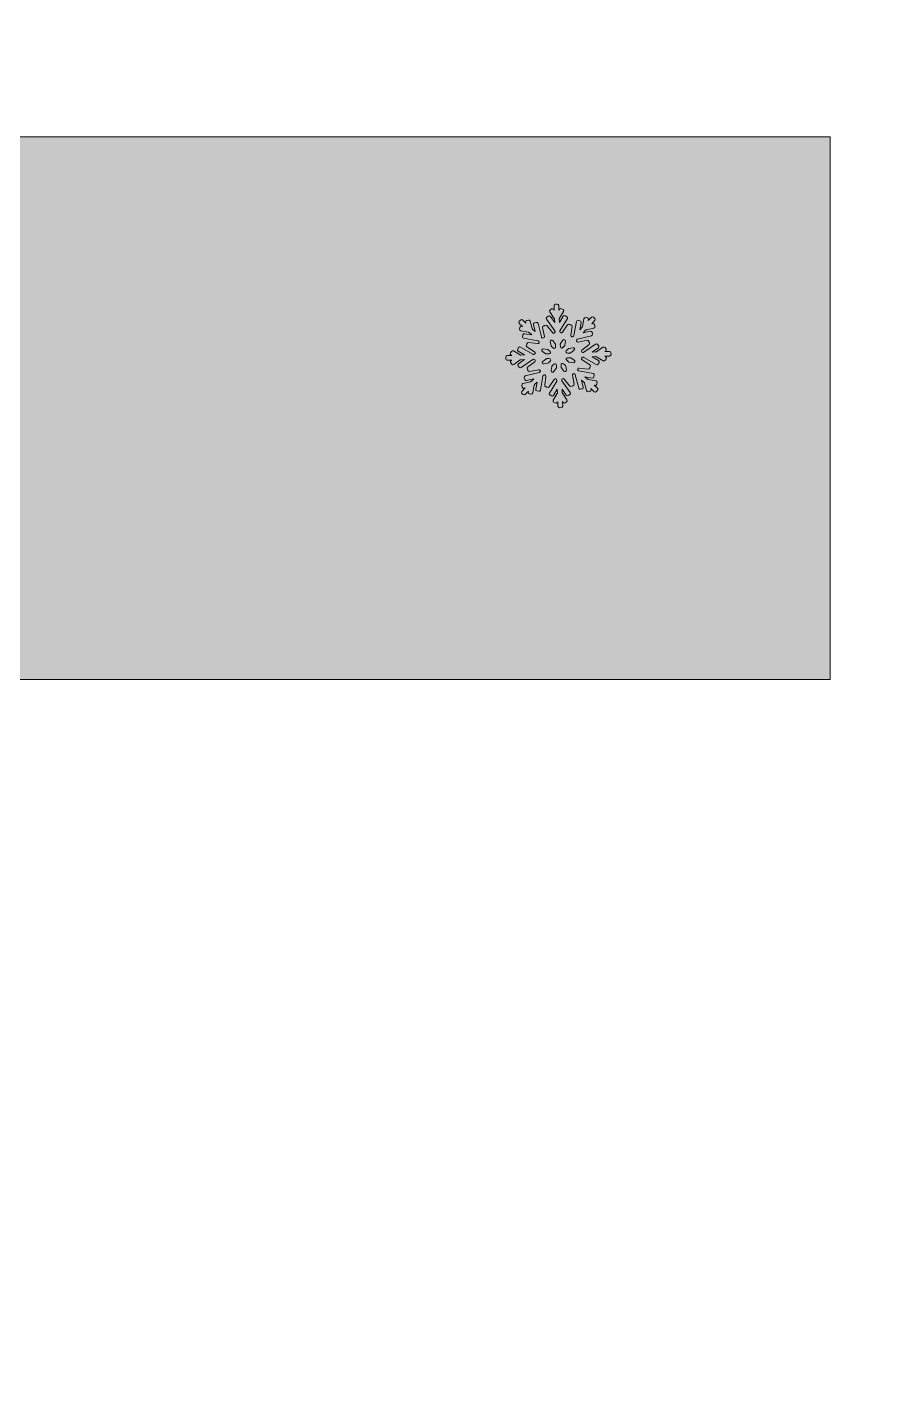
# Model space of a CAD drawing. Header units: millimetres. Extents: x 19 to 172, y -116 to -18.
# Drawn here: x 137.3 to 171.5, y -115.5 to -62.1 of the extents above; entities that cross this region are included whole.
import ezdxf

# ---------------------------------------------------------------- set-up
doc = ezdxf.new("R2010")
doc.units = ezdxf.units.MM
doc.header["$MEASUREMENT"] = 0
doc.layers.add('engraving', color=7, linetype='Continuous')
doc.layers.add('Layer 1', color=7, linetype='Continuous')

msp = doc.modelspace()

# ---------------------------------------------------------------- hatches: boundary and pattern name
at = {"layer": 'Layer 1'}
h = msp.add_hatch(color=2, dxfattribs=at)
h.dxf.hatch_style = 2
edge = h.paths.add_edge_path()
edge.add_spline(control_points=[(171.536, -51.744), (171.536, -51.744), (171.536, -30.396), (171.536, -30.396), (171.536, -30.396), (145.254, -30.396), (145.254, -30.396), (144.457, -29.628), (143.405, -29.124), (142.239, -29.035), (143.744, -27.92), (144.723, -26.137), (144.723, -24.12), (144.723, -20.74), (141.983, -17.999), (138.603, -17.999), (135.222, -17.999), (132.482, -20.74), (132.482, -24.12), (132.482, -26.137), (133.462, -27.92), (134.967, -29.035), (133.8, -29.124), (132.748, -29.628), (131.951, -30.396), (131.951, -30.396), (103.051, -30.396), (103.051, -30.396), (103.051, -30.396), (103.051, -115.545), (103.051, -115.545), (103.051, -115.545), (131.211, -115.545), (131.211, -115.545), (131.211, -115.545), (131.211, -87.872), (131.211, -87.872), (131.211, -87.872), (168.981, -87.872), (168.981, -87.872), (168.981, -87.872), (168.981, -66.463), (168.981, -66.463), (168.981, -66.463), (131.211, -66.463), (131.211, -66.463), (131.211, -66.463), (131.211, -51.744), (131.211, -51.744), (131.211, -51.744), (171.536, -51.744), (171.536, -51.744)], knot_values=[0, 0, 0, 0, 1, 1, 1, 2, 2, 2, 3, 3, 3, 4, 4, 4, 5, 5, 5, 6, 6, 6, 7, 7, 7, 8, 8, 8, 9, 9, 9, 10, 10, 10, 11, 11, 11, 12, 12, 12, 13, 13, 13, 14, 14, 14, 15, 15, 15, 16, 16, 16, 17, 17, 17, 17], degree=3, periodic=1)
edge = h.paths.add_edge_path()
edge.add_spline(control_points=[(134.795, -24.12), (134.795, -22.021), (136.503, -20.313), (138.603, -20.313), (140.702, -20.313), (142.41, -22.021), (142.41, -24.12), (142.41, -26.219), (140.702, -27.927), (138.603, -27.927), (136.503, -27.927), (134.795, -26.219), (134.795, -24.12)], knot_values=[0, 0, 0, 0, 1, 1, 1, 2, 2, 2, 3, 3, 3, 4, 4, 4, 4], degree=3, periodic=1)

# ---------------------------------------------------------------- linework, layer by layer
at = {"layer": 'engraving', "lineweight": 0}
for points, knots in [([(160.331, -74.978), (160.33, -74.948), (160.304, -74.924), (160.272, -74.925), (160.272, -74.925), (160.091, -74.933), (160.091, -74.933), (160.091, -74.933), (160.124, -74.909), (160.124, -74.909), (160.15, -74.892), (160.156, -74.857), (160.139, -74.832), (160.139, -74.832), (160.097, -74.773), (160.097, -74.773), (160.079, -74.748), (160.043, -74.742), (160.017, -74.759), (160.017, -74.759), (159.759, -74.937), (159.759, -74.937), (159.75, -74.943), (159.739, -74.947), (159.728, -74.947), (159.728, -74.947), (159.589, -74.953), (159.589, -74.953), (159.589, -74.953), (159.835, -74.784), (159.835, -74.784), (159.86, -74.766), (159.867, -74.732), (159.849, -74.707), (159.849, -74.707), (159.807, -74.648), (159.807, -74.648), (159.789, -74.622), (159.753, -74.616), (159.727, -74.634), (159.727, -74.634), (159.258, -74.957), (159.258, -74.957), (159.249, -74.964), (159.238, -74.967), (159.227, -74.968), (159.227, -74.968), (159.224, -74.968), (159.224, -74.968), (159.169, -74.97), (159.144, -74.902), (159.187, -74.869), (159.187, -74.869), (159.469, -74.653), (159.469, -74.653), (159.493, -74.634), (159.498, -74.599), (159.479, -74.575), (159.479, -74.575), (159.47, -74.564), (159.47, -74.564), (159.465, -74.557), (159.461, -74.549), (159.459, -74.541), (159.459, -74.541), (159.456, -74.527), (159.456, -74.527), (159.45, -74.497), (159.42, -74.477), (159.39, -74.483), (159.39, -74.483), (159.035, -74.553), (159.035, -74.553), (158.981, -74.564), (158.944, -74.501), (158.982, -74.462), (158.982, -74.462), (158.988, -74.455), (158.988, -74.455), (158.995, -74.447), (159.005, -74.441), (159.016, -74.439), (159.016, -74.439), (159.56, -74.304), (159.56, -74.304), (159.591, -74.297), (159.609, -74.267), (159.602, -74.237), (159.602, -74.237), (159.584, -74.167), (159.584, -74.167), (159.577, -74.137), (159.546, -74.119), (159.515, -74.126), (159.515, -74.126), (159.23, -74.197), (159.23, -74.197), (159.23, -74.197), (159.328, -74.092), (159.328, -74.092), (159.336, -74.084), (159.346, -74.078), (159.357, -74.075), (159.357, -74.075), (159.655, -74.002), (159.655, -74.002), (159.686, -73.994), (159.704, -73.964), (159.697, -73.934), (159.697, -73.934), (159.679, -73.864), (159.679, -73.864), (159.672, -73.834), (159.641, -73.816), (159.61, -73.824), (159.61, -73.824), (159.571, -73.833), (159.571, -73.833), (159.571, -73.833), (159.699, -73.697), (159.699, -73.697), (159.72, -73.674), (159.719, -73.64), (159.696, -73.619), (159.696, -73.619), (159.642, -73.57), (159.642, -73.57), (159.619, -73.549), (159.583, -73.55), (159.561, -73.573), (159.561, -73.573), (159.439, -73.704), (159.439, -73.704), (159.439, -73.704), (159.446, -73.665), (159.446, -73.665), (159.451, -73.635), (159.431, -73.606), (159.4, -73.601), (159.4, -73.601), (159.328, -73.588), (159.328, -73.588), (159.297, -73.583), (159.267, -73.603), (159.261, -73.634), (159.261, -73.634), (159.206, -73.939), (159.206, -73.939), (159.204, -73.95), (159.199, -73.959), (159.192, -73.967), (159.192, -73.967), (159.098, -74.067), (159.098, -74.067), (159.098, -74.067), (159.15, -73.778), (159.15, -73.778), (159.156, -73.748), (159.135, -73.72), (159.105, -73.714), (159.105, -73.714), (159.032, -73.702), (159.032, -73.702), (159.001, -73.696), (158.971, -73.717), (158.966, -73.747), (158.966, -73.747), (158.865, -74.302), (158.865, -74.302), (158.863, -74.313), (158.858, -74.323), (158.851, -74.33), (158.851, -74.33), (158.851, -74.33), (158.851, -74.33), (158.813, -74.37), (158.745, -74.34), (158.752, -74.287), (158.752, -74.287), (158.796, -73.941), (158.796, -73.941), (158.8, -73.91), (158.778, -73.883), (158.747, -73.879), (158.747, -73.879), (158.734, -73.877), (158.734, -73.877), (158.725, -73.876), (158.716, -73.873), (158.709, -73.868), (158.709, -73.868), (158.698, -73.861), (158.698, -73.861), (158.671, -73.844), (158.635, -73.851), (158.618, -73.876), (158.618, -73.876), (158.418, -74.17), (158.418, -74.17), (158.387, -74.215), (158.316, -74.196), (158.313, -74.142), (158.313, -74.142), (158.313, -74.136), (158.313, -74.136), (158.313, -74.125), (158.316, -74.115), (158.321, -74.106), (158.321, -74.106), (158.611, -73.631), (158.611, -73.631), (158.627, -73.605), (158.619, -73.571), (158.592, -73.555), (158.592, -73.555), (158.529, -73.518), (158.529, -73.518), (158.502, -73.502), (158.467, -73.511), (158.451, -73.538), (158.451, -73.538), (158.3, -73.784), (158.3, -73.784), (158.3, -73.784), (158.294, -73.643), (158.294, -73.643), (158.294, -73.632), (158.297, -73.621), (158.302, -73.612), (158.302, -73.612), (158.461, -73.352), (158.461, -73.352), (158.477, -73.326), (158.469, -73.292), (158.442, -73.276), (158.442, -73.276), (158.379, -73.239), (158.379, -73.239), (158.352, -73.223), (158.317, -73.232), (158.301, -73.258), (158.301, -73.258), (158.281, -73.291), (158.281, -73.291), (158.281, -73.291), (158.273, -73.107), (158.273, -73.107), (158.272, -73.076), (158.246, -73.053), (158.214, -73.054), (158.214, -73.054), (158.141, -73.057), (158.141, -73.057), (158.11, -73.058), (158.085, -73.084), (158.086, -73.115), (158.086, -73.115), (158.093, -73.292), (158.093, -73.292), (158.093, -73.292), (158.071, -73.261), (158.071, -73.261), (158.053, -73.236), (158.017, -73.23), (157.991, -73.248), (157.991, -73.248), (157.931, -73.289), (157.931, -73.289), (157.905, -73.307), (157.899, -73.341), (157.917, -73.366), (157.917, -73.366), (158.097, -73.62), (158.097, -73.62), (158.103, -73.629), (158.107, -73.639), (158.107, -73.649), (158.107, -73.649), (158.112, -73.786), (158.112, -73.786), (158.112, -73.786), (157.943, -73.547), (157.943, -73.547), (157.925, -73.521), (157.889, -73.515), (157.863, -73.533), (157.863, -73.533), (157.803, -73.575), (157.803, -73.575), (157.777, -73.592), (157.771, -73.627), (157.789, -73.652), (157.789, -73.652), (158.116, -74.114), (158.116, -74.114), (158.122, -74.122), (158.126, -74.132), (158.126, -74.143), (158.126, -74.143), (158.126, -74.144), (158.126, -74.144), (158.128, -74.198), (158.058, -74.223), (158.024, -74.18), (158.024, -74.18), (157.808, -73.908), (157.808, -73.908), (157.789, -73.883), (157.753, -73.879), (157.728, -73.898), (157.728, -73.898), (157.717, -73.906), (157.717, -73.906), (157.71, -73.912), (157.702, -73.915), (157.693, -73.917), (157.693, -73.917), (157.68, -73.92), (157.68, -73.92), (157.649, -73.926), (157.629, -73.955), (157.635, -73.985), (157.635, -73.985), (157.704, -74.333), (157.704, -74.333), (157.715, -74.386), (157.649, -74.421), (157.609, -74.385), (157.609, -74.385), (157.606, -74.382), (157.606, -74.382), (157.598, -74.374), (157.592, -74.365), (157.589, -74.354), (157.589, -74.354), (157.454, -73.818), (157.454, -73.818), (157.447, -73.788), (157.416, -73.77), (157.385, -73.778), (157.385, -73.778), (157.314, -73.795), (157.314, -73.795), (157.284, -73.803), (157.265, -73.833), (157.273, -73.863), (157.273, -73.863), (157.343, -74.143), (157.343, -74.143), (157.343, -74.143), (157.238, -74.047), (157.238, -74.047), (157.23, -74.04), (157.224, -74.03), (157.221, -74.02), (157.221, -74.02), (157.148, -73.726), (157.148, -73.726), (157.14, -73.696), (157.109, -73.678), (157.078, -73.685), (157.078, -73.685), (157.007, -73.703), (157.007, -73.703), (156.977, -73.71), (156.958, -73.741), (156.966, -73.77), (156.966, -73.77), (156.975, -73.808), (156.975, -73.808), (156.975, -73.808), (156.839, -73.684), (156.839, -73.684), (156.815, -73.663), (156.779, -73.665), (156.758, -73.687), (156.758, -73.687), (156.708, -73.741), (156.708, -73.741), (156.686, -73.763), (156.688, -73.798), (156.711, -73.819), (156.711, -73.819), (156.844, -73.94), (156.844, -73.94), (156.844, -73.94), (156.805, -73.933), (156.805, -73.933), (156.774, -73.928), (156.744, -73.948), (156.739, -73.979), (156.739, -73.979), (156.726, -74.05), (156.726, -74.05), (156.72, -74.08), (156.741, -74.109), (156.771, -74.114), (156.771, -74.114), (157.081, -74.168), (157.081, -74.168), (157.092, -74.169), (157.102, -74.174), (157.11, -74.182), (157.11, -74.182), (157.212, -74.275), (157.212, -74.275), (157.212, -74.275), (156.919, -74.224), (156.919, -74.224), (156.888, -74.219), (156.858, -74.239), (156.853, -74.269), (156.853, -74.269), (156.84, -74.341), (156.84, -74.341), (156.834, -74.371), (156.855, -74.399), (156.886, -74.405), (156.886, -74.405), (157.449, -74.502), (157.449, -74.502), (157.46, -74.504), (157.47, -74.509), (157.478, -74.516), (157.478, -74.516), (157.48, -74.518), (157.48, -74.518), (157.52, -74.555), (157.489, -74.621), (157.434, -74.614), (157.434, -74.614), (157.083, -74.572), (157.083, -74.572), (157.051, -74.568), (157.023, -74.59), (157.019, -74.62), (157.019, -74.62), (157.017, -74.634), (157.017, -74.634), (157.016, -74.643), (157.013, -74.651), (157.008, -74.658), (157.008, -74.658), (157, -74.67), (157, -74.67), (156.983, -74.696), (156.989, -74.73), (157.015, -74.747), (157.015, -74.747), (157.317, -74.945), (157.317, -74.945), (157.363, -74.975), (157.342, -75.044), (157.287, -75.047), (157.287, -75.047), (157.28, -75.047), (157.28, -75.047), (157.269, -75.047), (157.258, -75.045), (157.248, -75.039), (157.248, -75.039), (156.768, -74.755), (156.768, -74.755), (156.741, -74.739), (156.706, -74.748), (156.689, -74.775), (156.689, -74.775), (156.651, -74.837), (156.651, -74.837), (156.635, -74.863), (156.644, -74.897), (156.67, -74.912), (156.67, -74.912), (156.923, -75.061), (156.923, -75.061), (156.923, -75.061), (156.779, -75.067), (156.779, -75.067), (156.767, -75.068), (156.756, -75.065), (156.747, -75.059), (156.747, -75.059), (156.484, -74.904), (156.484, -74.904), (156.457, -74.888), (156.421, -74.897), (156.405, -74.923), (156.405, -74.923), (156.367, -74.985), (156.367, -74.985), (156.351, -75.012), (156.36, -75.045), (156.386, -75.061), (156.386, -75.061), (156.422, -75.082), (156.422, -75.082), (156.422, -75.082), (156.234, -75.089), (156.234, -75.089), (156.203, -75.091), (156.178, -75.117), (156.179, -75.147), (156.179, -75.147), (156.182, -75.22), (156.182, -75.22), (156.183, -75.25), (156.209, -75.274), (156.241, -75.273), (156.241, -75.273), (156.422, -75.265), (156.422, -75.265), (156.422, -75.265), (156.389, -75.289), (156.389, -75.289), (156.363, -75.306), (156.357, -75.341), (156.374, -75.366), (156.374, -75.366), (156.417, -75.425), (156.417, -75.425), (156.435, -75.45), (156.47, -75.456), (156.496, -75.438), (156.496, -75.438), (156.754, -75.261), (156.754, -75.261), (156.763, -75.255), (156.774, -75.251), (156.785, -75.251), (156.785, -75.251), (156.924, -75.245), (156.924, -75.245), (156.924, -75.245), (156.678, -75.414), (156.678, -75.414), (156.653, -75.432), (156.646, -75.466), (156.664, -75.491), (156.664, -75.491), (156.706, -75.55), (156.706, -75.55), (156.724, -75.576), (156.76, -75.582), (156.786, -75.564), (156.786, -75.564), (157.255, -75.241), (157.255, -75.241), (157.264, -75.234), (157.275, -75.231), (157.286, -75.23), (157.286, -75.23), (157.289, -75.23), (157.289, -75.23), (157.344, -75.228), (157.369, -75.296), (157.326, -75.329), (157.326, -75.329), (157.044, -75.545), (157.044, -75.545), (157.02, -75.564), (157.015, -75.599), (157.034, -75.623), (157.034, -75.623), (157.043, -75.634), (157.043, -75.634), (157.049, -75.641), (157.052, -75.649), (157.054, -75.657), (157.054, -75.657), (157.057, -75.671), (157.057, -75.671), (157.063, -75.701), (157.093, -75.721), (157.124, -75.715), (157.124, -75.715), (157.478, -75.645), (157.478, -75.645), (157.533, -75.634), (157.569, -75.697), (157.531, -75.736), (157.531, -75.736), (157.526, -75.743), (157.526, -75.743), (157.518, -75.751), (157.508, -75.757), (157.497, -75.759), (157.497, -75.759), (156.953, -75.894), (156.953, -75.894), (156.922, -75.901), (156.904, -75.931), (156.911, -75.961), (156.911, -75.961), (156.929, -76.031), (156.929, -76.031), (156.936, -76.061), (156.967, -76.079), (156.998, -76.072), (156.998, -76.072), (157.283, -76.001), (157.283, -76.001), (157.283, -76.001), (157.185, -76.106), (157.185, -76.106), (157.177, -76.114), (157.167, -76.12), (157.156, -76.123), (157.156, -76.123), (156.858, -76.196), (156.858, -76.196), (156.828, -76.204), (156.809, -76.234), (156.816, -76.263), (156.816, -76.263), (156.834, -76.334), (156.834, -76.334), (156.842, -76.364), (156.873, -76.382), (156.903, -76.374), (156.903, -76.374), (156.942, -76.365), (156.942, -76.365), (156.942, -76.365), (156.814, -76.501), (156.814, -76.501), (156.793, -76.524), (156.794, -76.558), (156.817, -76.579), (156.817, -76.579), (156.871, -76.628), (156.871, -76.628), (156.894, -76.649), (156.93, -76.647), (156.952, -76.625), (156.952, -76.625), (157.074, -76.494), (157.074, -76.494), (157.074, -76.494), (157.067, -76.533), (157.067, -76.533), (157.062, -76.563), (157.082, -76.592), (157.113, -76.597), (157.113, -76.597), (157.185, -76.61), (157.185, -76.61), (157.216, -76.615), (157.246, -76.595), (157.252, -76.564), (157.252, -76.564), (157.307, -76.259), (157.307, -76.259), (157.309, -76.248), (157.314, -76.239), (157.321, -76.231), (157.321, -76.231), (157.415, -76.131), (157.415, -76.131), (157.415, -76.131), (157.363, -76.42), (157.363, -76.42), (157.357, -76.45), (157.378, -76.478), (157.409, -76.484), (157.409, -76.484), (157.481, -76.496), (157.481, -76.496), (157.512, -76.502), (157.542, -76.481), (157.547, -76.451), (157.547, -76.451), (157.648, -75.895), (157.648, -75.895), (157.65, -75.885), (157.655, -75.875), (157.662, -75.868), (157.662, -75.868), (157.662, -75.868), (157.662, -75.868), (157.7, -75.828), (157.768, -75.858), (157.761, -75.911), (157.761, -75.911), (157.717, -76.257), (157.717, -76.257), (157.713, -76.288), (157.735, -76.315), (157.766, -76.319), (157.766, -76.319), (157.78, -76.321), (157.78, -76.321), (157.788, -76.322), (157.797, -76.325), (157.804, -76.33), (157.804, -76.33), (157.816, -76.337), (157.816, -76.337), (157.842, -76.354), (157.878, -76.347), (157.895, -76.321), (157.895, -76.321), (158.095, -76.028), (158.095, -76.028), (158.126, -75.983), (158.198, -76.002), (158.2, -76.056), (158.2, -76.056), (158.2, -76.062), (158.2, -76.062), (158.2, -76.073), (158.198, -76.083), (158.192, -76.093), (158.192, -76.093), (157.902, -76.567), (157.902, -76.567), (157.886, -76.593), (157.894, -76.627), (157.921, -76.643), (157.921, -76.643), (157.984, -76.68), (157.984, -76.68), (158.011, -76.696), (158.046, -76.687), (158.062, -76.66), (158.062, -76.66), (158.213, -76.414), (158.213, -76.414), (158.213, -76.414), (158.219, -76.555), (158.219, -76.555), (158.219, -76.566), (158.217, -76.577), (158.211, -76.586), (158.211, -76.586), (158.052, -76.846), (158.052, -76.846), (158.036, -76.873), (158.044, -76.906), (158.071, -76.922), (158.071, -76.922), (158.134, -76.959), (158.134, -76.959), (158.161, -76.975), (158.196, -76.966), (158.212, -76.94), (158.212, -76.94), (158.232, -76.907), (158.232, -76.907), (158.232, -76.907), (158.24, -77.091), (158.24, -77.091), (158.241, -77.122), (158.267, -77.145), (158.299, -77.144), (158.299, -77.144), (158.372, -77.141), (158.372, -77.141), (158.403, -77.14), (158.428, -77.114), (158.427, -77.083), (158.427, -77.083), (158.42, -76.906), (158.42, -76.906), (158.42, -76.906), (158.442, -76.937), (158.442, -76.937), (158.46, -76.962), (158.496, -76.968), (158.522, -76.95), (158.522, -76.95), (158.582, -76.909), (158.582, -76.909), (158.608, -76.891), (158.614, -76.857), (158.596, -76.832), (158.596, -76.832), (158.416, -76.578), (158.416, -76.578), (158.41, -76.569), (158.406, -76.559), (158.406, -76.549), (158.406, -76.549), (158.401, -76.412), (158.401, -76.412), (158.401, -76.412), (158.57, -76.651), (158.57, -76.651), (158.588, -76.677), (158.624, -76.683), (158.65, -76.665), (158.65, -76.665), (158.71, -76.623), (158.71, -76.623), (158.736, -76.606), (158.742, -76.571), (158.724, -76.546), (158.724, -76.546), (158.397, -76.084), (158.397, -76.084), (158.391, -76.076), (158.388, -76.066), (158.387, -76.055), (158.387, -76.055), (158.387, -76.054), (158.387, -76.054), (158.385, -76), (158.456, -75.975), (158.489, -76.018), (158.489, -76.018), (158.705, -76.29), (158.705, -76.29), (158.724, -76.315), (158.76, -76.319), (158.785, -76.3), (158.785, -76.3), (158.796, -76.292), (158.796, -76.292), (158.803, -76.286), (158.811, -76.283), (158.82, -76.281), (158.82, -76.281), (158.833, -76.278), (158.833, -76.278), (158.864, -76.272), (158.884, -76.243), (158.878, -76.213), (158.878, -76.213), (158.809, -75.865), (158.809, -75.865), (158.798, -75.812), (158.864, -75.777), (158.904, -75.813), (158.904, -75.813), (158.907, -75.816), (158.907, -75.816), (158.916, -75.824), (158.921, -75.833), (158.924, -75.844), (158.924, -75.844), (159.059, -76.38), (159.059, -76.38), (159.066, -76.41), (159.097, -76.428), (159.128, -76.42), (159.128, -76.42), (159.199, -76.403), (159.199, -76.403), (159.229, -76.395), (159.248, -76.365), (159.24, -76.335), (159.24, -76.335), (159.17, -76.055), (159.17, -76.055), (159.17, -76.055), (159.275, -76.151), (159.275, -76.151), (159.283, -76.158), (159.289, -76.168), (159.292, -76.178), (159.292, -76.178), (159.366, -76.472), (159.366, -76.472), (159.373, -76.502), (159.404, -76.52), (159.435, -76.513), (159.435, -76.513), (159.506, -76.495), (159.506, -76.495), (159.536, -76.487), (159.555, -76.457), (159.547, -76.428), (159.547, -76.428), (159.538, -76.39), (159.538, -76.39), (159.538, -76.39), (159.674, -76.514), (159.674, -76.514), (159.698, -76.535), (159.734, -76.533), (159.756, -76.511), (159.756, -76.511), (159.806, -76.457), (159.806, -76.457), (159.827, -76.435), (159.825, -76.4), (159.803, -76.379), (159.803, -76.379), (159.669, -76.258), (159.669, -76.258), (159.669, -76.258), (159.708, -76.265), (159.708, -76.265), (159.739, -76.27), (159.769, -76.25), (159.775, -76.219), (159.775, -76.219), (159.788, -76.148), (159.788, -76.148), (159.793, -76.118), (159.773, -76.089), (159.742, -76.084), (159.742, -76.084), (159.432, -76.03), (159.432, -76.03), (159.421, -76.029), (159.411, -76.024), (159.403, -76.016), (159.403, -76.016), (159.301, -75.923), (159.301, -75.923), (159.301, -75.923), (159.594, -75.974), (159.594, -75.974), (159.625, -75.979), (159.655, -75.959), (159.66, -75.929), (159.66, -75.929), (159.673, -75.857), (159.673, -75.857), (159.679, -75.827), (159.658, -75.799), (159.627, -75.793), (159.627, -75.793), (159.064, -75.696), (159.064, -75.696), (159.054, -75.694), (159.044, -75.689), (159.036, -75.682), (159.036, -75.682), (159.033, -75.68), (159.033, -75.68), (158.993, -75.643), (159.024, -75.577), (159.079, -75.584), (159.079, -75.584), (159.43, -75.626), (159.43, -75.626), (159.462, -75.63), (159.49, -75.608), (159.494, -75.578), (159.494, -75.578), (159.496, -75.564), (159.496, -75.564), (159.497, -75.555), (159.5, -75.547), (159.505, -75.54), (159.505, -75.54), (159.513, -75.528), (159.513, -75.528), (159.53, -75.502), (159.524, -75.468), (159.498, -75.451), (159.498, -75.451), (159.196, -75.253), (159.196, -75.253), (159.151, -75.223), (159.171, -75.154), (159.226, -75.151), (159.226, -75.151), (159.233, -75.151), (159.233, -75.151), (159.244, -75.151), (159.255, -75.153), (159.265, -75.159), (159.265, -75.159), (159.745, -75.443), (159.745, -75.443), (159.772, -75.459), (159.808, -75.45), (159.824, -75.423), (159.824, -75.423), (159.862, -75.361), (159.862, -75.361), (159.878, -75.335), (159.869, -75.301), (159.843, -75.286), (159.843, -75.286), (159.59, -75.137), (159.59, -75.137), (159.59, -75.137), (159.734, -75.131), (159.734, -75.131), (159.746, -75.13), (159.757, -75.133), (159.766, -75.139), (159.766, -75.139), (160.029, -75.294), (160.029, -75.294), (160.056, -75.31), (160.092, -75.301), (160.108, -75.275), (160.108, -75.275), (160.146, -75.213), (160.146, -75.213), (160.162, -75.186), (160.153, -75.153), (160.127, -75.137), (160.127, -75.137), (160.092, -75.116), (160.092, -75.116), (160.092, -75.116), (160.279, -75.108), (160.279, -75.108), (160.311, -75.107), (160.335, -75.081), (160.334, -75.051), (160.334, -75.051), (160.331, -74.978), (160.331, -74.978)], [0, 0, 0, 0, 1, 1, 1, 2, 2, 2, 3, 3, 3, 4, 4, 4, 5, 5, 5, 6, 6, 6, 7, 7, 7, 8, 8, 8, 9, 9, 9, 10, 10, 10, 11, 11, 11, 12, 12, 12, 13, 13, 13, 14, 14, 14, 15, 15, 15, 16, 16, 16, 17, 17, 17, 18, 18, 18, 19, 19, 19, 20, 20, 20, 21, 21, 21, 22, 22, 22, 23, 23, 23, 24, 24, 24, 25, 25, 25, 26, 26, 26, 27, 27, 27, 28, 28, 28, 29, 29, 29, 30, 30, 30, 31, 31, 31, 32, 32, 32, 33, 33, 33, 34, 34, 34, 35, 35, 35, 36, 36, 36, 37, 37, 37, 38, 38, 38, 39, 39, 39, 40, 40, 40, 41, 41, 41, 42, 42, 42, 43, 43, 43, 44, 44, 44, 45, 45, 45, 46, 46, 46, 47, 47, 47, 48, 48, 48, 49, 49, 49, 50, 50, 50, 51, 51, 51, 52, 52, 52, 53, 53, 53, 54, 54, 54, 55, 55, 55, 56, 56, 56, 57, 57, 57, 58, 58, 58, 59, 59, 59, 60, 60, 60, 61, 61, 61, 62, 62, 62, 63, 63, 63, 64, 64, 64, 65, 65, 65, 66, 66, 66, 67, 67, 67, 68, 68, 68, 69, 69, 69, 70, 70, 70, 71, 71, 71, 72, 72, 72, 73, 73, 73, 74, 74, 74, 75, 75, 75, 76, 76, 76, 77, 77, 77, 78, 78, 78, 79, 79, 79, 80, 80, 80, 81, 81, 81, 82, 82, 82, 83, 83, 83, 84, 84, 84, 85, 85, 85, 86, 86, 86, 87, 87, 87, 88, 88, 88, 89, 89, 89, 90, 90, 90, 91, 91, 91, 92, 92, 92, 93, 93, 93, 94, 94, 94, 95, 95, 95, 96, 96, 96, 97, 97, 97, 98, 98, 98, 99, 99, 99, 100, 100, 100, 101, 101, 101, 102, 102, 102, 103, 103, 103, 104, 104, 104, 105, 105, 105, 106, 106, 106, 107, 107, 107, 108, 108, 108, 109, 109, 109, 110, 110, 110, 111, 111, 111, 112, 112, 112, 113, 113, 113, 114, 114, 114, 115, 115, 115, 116, 116, 116, 117, 117, 117, 118, 118, 118, 119, 119, 119, 120, 120, 120, 121, 121, 121, 122, 122, 122, 123, 123, 123, 124, 124, 124, 125, 125, 125, 126, 126, 126, 127, 127, 127, 128, 128, 128, 129, 129, 129, 130, 130, 130, 131, 131, 131, 132, 132, 132, 133, 133, 133, 134, 134, 134, 135, 135, 135, 136, 136, 136, 137, 137, 137, 138, 138, 138, 139, 139, 139, 140, 140, 140, 141, 141, 141, 142, 142, 142, 143, 143, 143, 144, 144, 144, 145, 145, 145, 146, 146, 146, 147, 147, 147, 148, 148, 148, 149, 149, 149, 150, 150, 150, 151, 151, 151, 152, 152, 152, 153, 153, 153, 154, 154, 154, 155, 155, 155, 156, 156, 156, 157, 157, 157, 158, 158, 158, 159, 159, 159, 160, 160, 160, 161, 161, 161, 162, 162, 162, 163, 163, 163, 164, 164, 164, 165, 165, 165, 166, 166, 166, 167, 167, 167, 168, 168, 168, 169, 169, 169, 170, 170, 170, 171, 171, 171, 172, 172, 172, 173, 173, 173, 174, 174, 174, 175, 175, 175, 176, 176, 176, 177, 177, 177, 178, 178, 178, 179, 179, 179, 180, 180, 180, 181, 181, 181, 182, 182, 182, 183, 183, 183, 184, 184, 184, 185, 185, 185, 186, 186, 186, 187, 187, 187, 188, 188, 188, 189, 189, 189, 190, 190, 190, 191, 191, 191, 192, 192, 192, 193, 193, 193, 194, 194, 194, 195, 195, 195, 196, 196, 196, 197, 197, 197, 198, 198, 198, 199, 199, 199, 200, 200, 200, 201, 201, 201, 202, 202, 202, 203, 203, 203, 204, 204, 204, 205, 205, 205, 206, 206, 206, 207, 207, 207, 208, 208, 208, 209, 209, 209, 210, 210, 210, 211, 211, 211, 212, 212, 212, 213, 213, 213, 214, 214, 214, 215, 215, 215, 216, 216, 216, 217, 217, 217, 218, 218, 218, 219, 219, 219, 220, 220, 220, 221, 221, 221, 222, 222, 222, 223, 223, 223, 224, 224, 224, 225, 225, 225, 226, 226, 226, 227, 227, 227, 228, 228, 228, 229, 229, 229, 230, 230, 230, 231, 231, 231, 232, 232, 232, 233, 233, 233, 234, 234, 234, 235, 235, 235, 236, 236, 236, 237, 237, 237, 238, 238, 238, 239, 239, 239, 240, 240, 240, 241, 241, 241, 242, 242, 242, 243, 243, 243, 244, 244, 244, 245, 245, 245, 246, 246, 246, 247, 247, 247, 248, 248, 248, 249, 249, 249, 250, 250, 250, 251, 251, 251, 252, 252, 252, 253, 253, 253, 254, 254, 254, 255, 255, 255, 256, 256, 256, 257, 257, 257, 258, 258, 258, 259, 259, 259, 260, 260, 260, 261, 261, 261, 262, 262, 262, 263, 263, 263, 264, 264, 264, 265, 265, 265, 266, 266, 266, 267, 267, 267, 268, 268, 268, 269, 269, 269, 270, 270, 270, 271, 271, 271, 272, 272, 272, 273, 273, 273, 274, 274, 274, 275, 275, 275, 276, 276, 276, 277, 277, 277, 278, 278, 278, 279, 279, 279, 280, 280, 280, 281, 281, 281, 282, 282, 282, 283, 283, 283, 284, 284, 284, 285, 285, 285, 286, 286, 286, 287, 287, 287, 288, 288, 288, 289, 289, 289, 290, 290, 290, 291, 291, 291, 292, 292, 292, 293, 293, 293, 294, 294, 294, 295, 295, 295, 296, 296, 296, 297, 297, 297, 298, 298, 298, 299, 299, 299, 300, 300, 300, 301, 301, 301, 302, 302, 302, 303, 303, 303, 304, 304, 304, 305, 305, 305, 306, 306, 306, 307, 307, 307, 308, 308, 308, 309, 309, 309, 310, 310, 310, 311, 311, 311, 312, 312, 312, 313, 313, 313, 314, 314, 314, 315, 315, 315, 316, 316, 316, 317, 317, 317, 318, 318, 318, 319, 319, 319, 320, 320, 320, 321, 321, 321, 322, 322, 322, 323, 323, 323, 324, 324, 324, 325, 325, 325, 326, 326, 326, 327, 327, 327, 328, 328, 328, 329, 329, 329, 330, 330, 330, 331, 331, 331, 332, 332, 332, 333, 333, 333, 334, 334, 334, 335, 335, 335, 336, 336, 336, 336]), ([(158.039, -74.499), (158.039, -74.499), (158.134, -74.62), (158.134, -74.62), (158.141, -74.629), (158.145, -74.64), (158.146, -74.652), (158.146, -74.652), (158.149, -74.745), (158.149, -74.745), (158.151, -74.795), (158.09, -74.822), (158.053, -74.789), (158.053, -74.789), (157.985, -74.726), (157.985, -74.726), (157.976, -74.718), (157.97, -74.708), (157.968, -74.696), (157.968, -74.696), (157.937, -74.544), (157.937, -74.544), (157.926, -74.487), (158.002, -74.453), (158.039, -74.499)], [0, 0, 0, 0, 1, 1, 1, 2, 2, 2, 3, 3, 3, 4, 4, 4, 5, 5, 5, 6, 6, 6, 7, 7, 7, 8, 8, 8, 8]), ([(158.336, -74.738), (158.336, -74.738), (158.333, -74.644), (158.333, -74.644), (158.332, -74.633), (158.336, -74.621), (158.342, -74.612), (158.342, -74.612), (158.43, -74.483), (158.43, -74.483), (158.463, -74.434), (158.541, -74.462), (158.534, -74.52), (158.534, -74.52), (158.514, -74.674), (158.514, -74.674), (158.512, -74.686), (158.507, -74.696), (158.499, -74.705), (158.499, -74.705), (158.435, -74.773), (158.435, -74.773), (158.401, -74.81), (158.338, -74.788), (158.336, -74.738)], [0, 0, 0, 0, 1, 1, 1, 2, 2, 2, 3, 3, 3, 4, 4, 4, 5, 5, 5, 6, 6, 6, 7, 7, 7, 8, 8, 8, 8]), ([(158.57, -74.9), (158.57, -74.9), (158.636, -74.83), (158.636, -74.83), (158.644, -74.821), (158.655, -74.815), (158.667, -74.812), (158.667, -74.812), (158.824, -74.782), (158.824, -74.782), (158.883, -74.77), (158.917, -74.843), (158.87, -74.88), (158.87, -74.88), (158.744, -74.977), (158.744, -74.977), (158.734, -74.984), (158.723, -74.988), (158.71, -74.989), (158.71, -74.989), (158.614, -74.993), (158.614, -74.993), (158.564, -74.995), (158.536, -74.936), (158.57, -74.9)], [0, 0, 0, 0, 1, 1, 1, 2, 2, 2, 3, 3, 3, 4, 4, 4, 5, 5, 5, 6, 6, 6, 7, 7, 7, 8, 8, 8, 8]), ([(157.762, -75.016), (157.762, -75.016), (157.629, -74.929), (157.629, -74.929), (157.579, -74.896), (157.608, -74.82), (157.668, -74.827), (157.668, -74.827), (157.825, -74.846), (157.825, -74.846), (157.837, -74.848), (157.848, -74.853), (157.857, -74.861), (157.857, -74.861), (157.928, -74.926), (157.928, -74.926), (157.965, -74.959), (157.942, -75.02), (157.891, -75.022), (157.891, -75.022), (157.796, -75.026), (157.796, -75.026), (157.784, -75.026), (157.772, -75.023), (157.762, -75.016)], [0, 0, 0, 0, 1, 1, 1, 2, 2, 2, 3, 3, 3, 4, 4, 4, 5, 5, 5, 6, 6, 6, 7, 7, 7, 8, 8, 8, 8]), ([(157.943, -75.298), (157.943, -75.298), (157.877, -75.368), (157.877, -75.368), (157.869, -75.377), (157.858, -75.383), (157.846, -75.385), (157.846, -75.385), (157.689, -75.416), (157.689, -75.416), (157.63, -75.428), (157.596, -75.355), (157.643, -75.318), (157.643, -75.318), (157.77, -75.221), (157.77, -75.221), (157.779, -75.214), (157.791, -75.21), (157.803, -75.209), (157.803, -75.209), (157.899, -75.205), (157.899, -75.205), (157.949, -75.203), (157.977, -75.262), (157.943, -75.298)], [0, 0, 0, 0, 1, 1, 1, 2, 2, 2, 3, 3, 3, 4, 4, 4, 5, 5, 5, 6, 6, 6, 7, 7, 7, 8, 8, 8, 8]), ([(158.751, -75.181), (158.751, -75.181), (158.885, -75.269), (158.885, -75.269), (158.934, -75.302), (158.905, -75.378), (158.845, -75.37), (158.845, -75.37), (158.688, -75.351), (158.688, -75.351), (158.676, -75.35), (158.665, -75.345), (158.656, -75.337), (158.656, -75.337), (158.585, -75.272), (158.585, -75.272), (158.548, -75.238), (158.571, -75.178), (158.622, -75.176), (158.622, -75.176), (158.717, -75.172), (158.717, -75.172), (158.729, -75.172), (158.741, -75.175), (158.751, -75.181)], [0, 0, 0, 0, 1, 1, 1, 2, 2, 2, 3, 3, 3, 4, 4, 4, 5, 5, 5, 6, 6, 6, 7, 7, 7, 8, 8, 8, 8]), ([(158.177, -75.46), (158.177, -75.46), (158.18, -75.554), (158.18, -75.554), (158.181, -75.565), (158.177, -75.577), (158.171, -75.586), (158.171, -75.586), (158.084, -75.715), (158.084, -75.715), (158.05, -75.764), (157.972, -75.736), (157.979, -75.678), (157.979, -75.678), (157.999, -75.524), (157.999, -75.524), (158.001, -75.512), (158.006, -75.502), (158.014, -75.493), (158.014, -75.493), (158.078, -75.425), (158.078, -75.425), (158.112, -75.388), (158.175, -75.41), (158.177, -75.46)], [0, 0, 0, 0, 1, 1, 1, 2, 2, 2, 3, 3, 3, 4, 4, 4, 5, 5, 5, 6, 6, 6, 7, 7, 7, 8, 8, 8, 8]), ([(158.475, -75.699), (158.475, -75.699), (158.379, -75.578), (158.379, -75.578), (158.372, -75.569), (158.368, -75.558), (158.368, -75.546), (158.368, -75.546), (158.364, -75.453), (158.364, -75.453), (158.362, -75.403), (158.423, -75.376), (158.46, -75.409), (158.46, -75.409), (158.529, -75.472), (158.529, -75.472), (158.537, -75.48), (158.543, -75.49), (158.545, -75.502), (158.545, -75.502), (158.576, -75.654), (158.576, -75.654), (158.587, -75.711), (158.511, -75.745), (158.475, -75.699)], [0, 0, 0, 0, 1, 1, 1, 2, 2, 2, 3, 3, 3, 4, 4, 4, 5, 5, 5, 6, 6, 6, 7, 7, 7, 8, 8, 8, 8])]:
    msp.add_open_spline(points, degree=3, knots=knots, dxfattribs=at)
at = {"layer": 'Layer 1', "lineweight": 0}
msp.add_open_spline([(171.536, -51.744), (171.536, -51.744), (171.536, -30.396), (171.536, -30.396), (171.536, -30.396), (145.254, -30.396), (145.254, -30.396), (144.457, -29.628), (143.405, -29.124), (142.239, -29.035), (143.744, -27.92), (144.723, -26.137), (144.723, -24.12), (144.723, -20.74), (141.983, -17.999), (138.603, -17.999), (135.222, -17.999), (132.482, -20.74), (132.482, -24.12), (132.482, -26.137), (133.462, -27.92), (134.967, -29.035), (133.8, -29.124), (132.748, -29.628), (131.951, -30.396), (131.951, -30.396), (103.051, -30.396), (103.051, -30.396), (103.051, -30.396), (103.051, -115.545), (103.051, -115.545), (103.051, -115.545), (131.211, -115.545), (131.211, -115.545), (131.211, -115.545), (131.211, -87.872), (131.211, -87.872), (131.211, -87.872), (168.981, -87.872), (168.981, -87.872), (168.981, -87.872), (168.981, -66.463), (168.981, -66.463), (168.981, -66.463), (131.211, -66.463), (131.211, -66.463), (131.211, -66.463), (131.211, -51.744), (131.211, -51.744), (131.211, -51.744), (171.536, -51.744), (171.536, -51.744)], degree=3, knots=[0, 0, 0, 0, 1, 1, 1, 2, 2, 2, 3, 3, 3, 4, 4, 4, 5, 5, 5, 6, 6, 6, 7, 7, 7, 8, 8, 8, 9, 9, 9, 10, 10, 10, 11, 11, 11, 12, 12, 12, 13, 13, 13, 14, 14, 14, 15, 15, 15, 16, 16, 16, 17, 17, 17, 17], dxfattribs=at)

doc.saveas('drawing.dxf')
